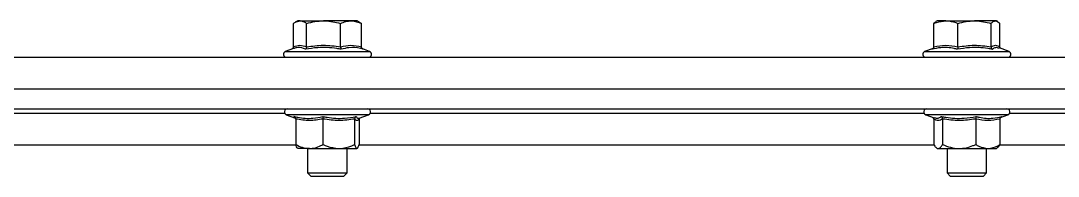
# Model space of a CAD drawing. Header units: millimetres. Extents: x 2 to 418, y 2 to 295.
# Drawn here: x 49.37 to 63.93, y 127.89 to 130.07 of the extents above; entities that cross this region are included whole.
import ezdxf

# ---------------------------------------------------------------- set-up
doc = ezdxf.new("R2010")
doc.units = ezdxf.units.MM

msp = doc.modelspace()

# ---------------------------------------------------------------- linework, layer by layer
at = {"color": 7, "linetype": 'Continuous', "lineweight": 25}
for p, q in [((53.2005, 129.7052), (53.2005, 130.033)), ((53.2608, 130.0702), (53.2265, 130.0504)), ((53.2925, 130.0702), (53.2608, 130.0702)), ((53.2925, 130.0702), (53.6231, 130.0702)), ((53.3846, 129.7052), (53.3846, 130.033)), ((54.008, 130.0702), (53.6231, 130.0702)), ((53.8616, 129.7052), (53.8616, 130.033)), ((54.0941, 130.0702), (54.008, 130.0702)), ((54.1285, 130.0504), (54.0941, 130.0702)), ((54.1545, 130.033), (54.1275, 130.0466)), ((54.1545, 129.7052), (54.1545, 130.033)), ((62.2179, 130.0544), (62.1845, 130.033)), ((62.1845, 129.7052), (62.1845, 130.033)), ((62.2326, 130.0702), (62.2147, 130.0599)), ((62.3546, 130.0702), (62.2326, 130.0702)), ((62.3546, 130.0702), (62.7571, 130.0702)), ((62.5247, 129.7052), (62.5247, 130.033)), ((63.0517, 130.0702), (62.7571, 130.0702)), ((62.9895, 129.7052), (62.9895, 130.033)), ((63.0659, 130.0702), (63.0517, 130.0702)), ((63.0838, 130.0599), (63.0659, 130.0702)), ((63.114, 129.7052), (63.114, 130.033)), ((53.2009, 129.682), (53.0854, 129.64)), ((54.2695, 129.64), (54.1719, 129.6755)), ((62.1759, 129.6831), (62.0572, 129.64)), ((63.2413, 129.64), (63.1059, 129.6892)), ((29.3997, 129.5591), (53.6775, 129.5591)), ((53.6775, 129.5591), (77.9553, 129.5591)), ((29.3997, 129.1147), (53.6775, 129.1147)), ((53.6775, 129.1147), (77.9553, 129.1147)), ((29.3997, 128.8369), (53.6775, 128.8369)), ((53.079, 128.7702), (45.3041, 128.7702)), ((53.1002, 128.7536), (53.2303, 128.7062)), ((53.6775, 128.8369), (77.9553, 128.8369)), ((54.1208, 128.7048), (54.2548, 128.7536)), ((62.0508, 128.7702), (54.2759, 128.7702)), ((62.072, 128.7536), (62.1926, 128.7097)), ((63.1226, 128.7158), (63.2266, 128.7536)), ((69.6568, 128.7702), (63.2477, 128.7702)), ((53.233, 128.6937), (53.233, 128.3369)), ((53.6147, 128.6937), (53.6147, 128.3369)), ((54.0592, 128.6937), (54.0592, 128.3369)), ((54.122, 128.6937), (54.122, 128.3369)), ((62.1845, 128.6937), (62.1845, 128.3369)), ((62.3091, 128.6937), (62.3091, 128.3369)), ((62.7738, 128.6937), (62.7738, 128.3369)), ((63.114, 128.6937), (63.114, 128.3369)), ((53.2365, 128.3258), (45.1739, 128.3258)), ((53.4238, 128.2814), (53.2608, 128.2814)), ((53.3997, 128.2814), (53.3997, 127.9385)), ((53.4238, 128.2814), (53.8369, 128.2814)), ((53.8369, 128.2814), (54.0906, 128.2814)), ((53.9552, 127.9385), (53.9552, 128.2814)), ((62.1953, 128.3258), (54.1185, 128.3258)), ((62.2171, 128.2947), (62.2326, 128.2814)), ((62.2326, 128.2814), (62.2468, 128.2814)), ((62.2468, 128.2814), (62.5414, 128.2814)), ((62.3715, 128.2814), (62.3715, 127.9385)), ((62.5414, 128.2814), (62.9439, 128.2814)), ((62.927, 127.9385), (62.927, 128.2814)), ((62.9439, 128.2814), (63.0659, 128.2814)), ((63.0659, 128.2814), (63.0815, 128.2947)), ((69.7966, 128.3258), (63.1096, 128.3258)), ((53.3997, 127.9385), (53.4457, 127.8925)), ((53.3997, 127.9385), (53.4208, 127.9385)), ((53.4208, 127.9385), (53.9552, 127.9385)), ((53.4457, 127.8925), (53.4633, 127.8925)), ((53.4633, 127.8925), (53.9092, 127.8925)), ((53.9092, 127.8925), (53.9552, 127.9385)), ((62.3715, 127.9385), (62.4175, 127.8925)), ((62.3715, 127.9385), (62.4529, 127.9385)), ((62.4175, 127.8925), (62.4854, 127.8925)), ((62.4529, 127.9385), (62.927, 127.9385)), ((62.4854, 127.8925), (62.881, 127.8925)), ((62.881, 127.8925), (62.927, 127.9385))]:
    msp.add_line(p, q, dxfattribs=at)
at = {"color": 8, "linetype": 'Continuous', "lineweight": 25}
for p, q in [((53.0854, 129.64), (53.1305, 129.64)), ((53.1305, 129.64), (54.2695, 129.64)), ((62.0572, 129.64), (62.2306, 129.64)), ((62.2306, 129.64), (63.2413, 129.64)), ((54.2548, 128.7536), (53.1002, 128.7536)), ((53.2293, 128.7084), (53.2079, 128.7284)), ((63.2266, 128.7536), (62.072, 128.7536))]:
    msp.add_line(p, q, dxfattribs=at)
at = {"color": 7, "linetype": 'Continuous', "lineweight": 25}
for centre, radius, start, end in [((53.0997, 129.6008), 0.0417, 110, 270), ((54.2552, 129.6008), 0.0417, 270, 70), ((62.0715, 129.6008), 0.0417, 110, 270), ((63.227, 129.6008), 0.0417, 270, 70), ((53.1149, 128.7939), 0.043, 90, 250), ((54.2401, 128.7939), 0.043, 290, 90), ((62.0867, 128.7939), 0.043, 90, 250), ((63.2119, 128.7939), 0.043, 290, 90)]:
    msp.add_arc(centre, radius, start, end, dxfattribs=at)
for points, knots in [([(53.2005, 130.033), (53.2073, 130.038), (53.2373, 130.0599), (53.2685, 130.0658), (53.2925, 130.0702)], [0, 0, 0, 0, 0.2293621, 1, 1, 1, 1]), ([(53.2925, 130.0702), (53.3002, 130.0698), (53.3313, 130.0679), (53.3617, 130.048), (53.3846, 130.033)], [0, 0, 0, 0, 0.2463063, 1, 1, 1, 1]), ([(53.3846, 130.033), (53.4233, 130.0434), (53.5015, 130.0644), (53.5823, 130.0683), (53.6231, 130.0702)], [0, 0, 0, 0, 0.495458, 1, 1, 1, 1]), ([(53.6231, 130.0702), (53.6287, 130.0702), (53.7093, 130.0697), (53.7882, 130.0507), (53.8616, 130.033)], [0, 0, 0, 0, 0.0702211, 1, 1, 1, 1]), ([(53.8616, 130.033), (53.8854, 130.0434), (53.9334, 130.0644), (53.983, 130.0683), (54.008, 130.0702)], [0, 0, 0, 0, 0.495458, 1, 1, 1, 1]), ([(54.008, 130.0702), (54.0115, 130.0702), (54.061, 130.0697), (54.1094, 130.0507), (54.1545, 130.033)], [0, 0, 0, 0, 0.0702211, 1, 1, 1, 1]), ([(62.1845, 130.033), (62.1972, 130.038), (62.2527, 130.0599), (62.3103, 130.0658), (62.3546, 130.0702)], [0, 0, 0, 0, 0.2293621, 1, 1, 1, 1]), ([(62.3546, 130.0702), (62.3688, 130.0698), (62.4264, 130.0679), (62.4825, 130.048), (62.5247, 130.033)], [0, 0, 0, 0, 0.2463063, 1, 1, 1, 1]), ([(62.5247, 130.033), (62.5625, 130.0434), (62.6386, 130.0644), (62.7174, 130.0683), (62.7571, 130.0702)], [0, 0, 0, 0, 0.495458, 1, 1, 1, 1]), ([(62.7571, 130.0702), (62.7626, 130.0702), (62.8411, 130.0697), (62.918, 130.0507), (62.9895, 130.033)], [0, 0, 0, 0, 0.0702211, 1, 1, 1, 1]), ([(62.9895, 130.033), (62.9996, 130.0434), (63.02, 130.0644), (63.0411, 130.0683), (63.0517, 130.0702)], [0, 0, 0, 0, 0.495458, 1, 1, 1, 1]), ([(63.0517, 130.0702), (63.0532, 130.0702), (63.0742, 130.0697), (63.0948, 130.0507), (63.114, 130.033)], [0, 0, 0, 0, 0.0702211, 1, 1, 1, 1]), ([(53.2005, 129.7052), (53.2307, 129.716), (53.292, 129.7381), (53.3534, 129.7163), (53.3846, 129.7052)], [0, 0, 0, 0, 0.4922436, 1, 1, 1, 1]), ([(53.3846, 129.7052), (53.4628, 129.716), (53.6218, 129.7381), (53.7808, 129.7163), (53.8616, 129.7052)], [0, 0, 0, 0, 0.4922436, 1, 1, 1, 1]), ([(53.8616, 129.7052), (53.9096, 129.716), (54.0072, 129.7381), (54.1049, 129.7163), (54.1545, 129.7052)], [0, 0, 0, 0, 0.4922436, 1, 1, 1, 1]), ([(62.1845, 129.7052), (62.2403, 129.716), (62.3537, 129.7381), (62.4672, 129.7163), (62.5247, 129.7052)], [0, 0, 0, 0, 0.4922436, 1, 1, 1, 1]), ([(62.5247, 129.7052), (62.601, 129.716), (62.7559, 129.7381), (62.9108, 129.7163), (62.9895, 129.7052)], [0, 0, 0, 0, 0.4922436, 1, 1, 1, 1]), ([(62.9895, 129.7052), (63.0099, 129.716), (63.0514, 129.7381), (63.0929, 129.7163), (63.114, 129.7052)], [0, 0, 0, 0, 0.4922436, 1, 1, 1, 1]), ([(53.2005, 129.7052), (53.2001, 129.7015), (53.1993, 129.6941), (53.1933, 129.6842), (53.1876, 129.6779), (53.1835, 129.6757), (53.183, 129.6755)], [0, 0, 0, 0, 0.3067984, 0.612338, 0.9514411, 1, 1, 1, 1]), ([(53.3846, 129.7052), (53.3843, 129.7015), (53.3838, 129.6941), (53.3802, 129.6841), (53.375, 129.6758), (53.3705, 129.6719), (53.3681, 129.6705), (53.3681, 129.6705)], [0, 0, 0, 0, 0.2361125, 0.4712563, 0.7322305, 0.9938734, 1, 1, 1, 1]), ([(53.872, 129.6705), (53.8503, 129.6743), (53.7415, 129.6934), (53.571, 129.7029), (53.4257, 129.6797), (53.3681, 129.6705)], [0, 0, 0, 0, 0.1305234, 0.6552334, 1, 1, 1, 1]), ([(53.8616, 129.7052), (53.8617, 129.7015), (53.862, 129.6941), (53.8643, 129.6841), (53.8676, 129.6758), (53.8704, 129.6719), (53.8719, 129.6705), (53.872, 129.6705)], [0, 0, 0, 0, 0.2361125, 0.4712563, 0.7322305, 0.9938734, 1, 1, 1, 1]), ([(54.1813, 129.6705), (54.1678, 129.6743), (54.1001, 129.6934), (53.9949, 129.7029), (53.9069, 129.6797), (53.872, 129.6705)], [0, 0, 0, 0, 0.1305234, 0.6552334, 1, 1, 1, 1]), ([(54.1813, 129.6705), (54.1812, 129.6705), (54.1774, 129.6719), (54.17, 129.6758), (54.1615, 129.6841), (54.1557, 129.6941), (54.1549, 129.7015), (54.1545, 129.7052)], [0, 0, 0, 0, 0.00612663, 0.26776949, 0.5287437, 0.76388747, 1, 1, 1, 1]), ([(62.1845, 129.7052), (62.1841, 129.7015), (62.1834, 129.6941), (62.1776, 129.6841), (62.1694, 129.6758), (62.1622, 129.6719), (62.1585, 129.6705), (62.1584, 129.6705)], [0, 0, 0, 0, 0.23611253, 0.4712563, 0.73223051, 0.99387337, 1, 1, 1, 1]), ([(62.5177, 129.6705), (62.5024, 129.6743), (62.4255, 129.6934), (62.3043, 129.7029), (62.1998, 129.6797), (62.1584, 129.6705)], [0, 0, 0, 0, 0.1305234, 0.6552334, 1, 1, 1, 1]), ([(62.5247, 129.7052), (62.5246, 129.7015), (62.5244, 129.6941), (62.5229, 129.6841), (62.5207, 129.6758), (62.5188, 129.6719), (62.5178, 129.6705), (62.5177, 129.6705)], [0, 0, 0, 0, 0.23611253, 0.4712563, 0.73223051, 0.99387337, 1, 1, 1, 1]), ([(63.0086, 129.6705), (62.9874, 129.6743), (62.881, 129.6934), (62.7147, 129.7029), (62.5737, 129.6797), (62.5177, 129.6705)], [0, 0, 0, 0, 0.1305234, 0.6552334, 1, 1, 1, 1]), ([(62.9895, 129.7052), (62.9898, 129.7015), (62.9903, 129.6941), (62.9945, 129.6841), (63.0006, 129.6758), (63.0058, 129.6719), (63.0086, 129.6705), (63.0086, 129.6705)], [0, 0, 0, 0, 0.2361125, 0.4712563, 0.7322305, 0.9938734, 1, 1, 1, 1]), ([(63.1226, 129.6831), (63.1221, 129.6837), (63.119, 129.6867), (63.1153, 129.6943), (63.1144, 129.7015), (63.114, 129.7052)], [0, 0, 0, 0, 0.0954025, 0.5467715, 1, 1, 1, 1]), ([(53.2079, 128.7284), (53.2254, 128.7246), (53.3132, 128.7055), (53.4501, 128.696), (53.5654, 128.7192), (53.6111, 128.7284)], [0, 0, 0, 0, 0.1305234, 0.6552334, 1, 1, 1, 1]), ([(53.233, 128.6937), (53.2326, 128.6974), (53.2318, 128.7048), (53.2264, 128.7148), (53.2185, 128.7231), (53.2116, 128.727), (53.208, 128.7284), (53.2079, 128.7284)], [0, 0, 0, 0, 0.2361125, 0.4712563, 0.7322305, 0.9938734, 1, 1, 1, 1]), ([(53.6111, 128.7284), (53.6313, 128.7246), (53.7324, 128.7055), (53.891, 128.696), (54.0268, 128.7192), (54.0807, 128.7284)], [0, 0, 0, 0, 0.13052335, 0.6552334, 1, 1, 1, 1]), ([(53.6111, 128.7284), (53.6111, 128.7284), (53.6117, 128.727), (53.6126, 128.7231), (53.6137, 128.7148), (53.6145, 128.7048), (53.6146, 128.6974), (53.6147, 128.6937)], [0, 0, 0, 0, 0.00612663, 0.26776949, 0.5287437, 0.76388747, 1, 1, 1, 1]), ([(54.0807, 128.7284), (54.0806, 128.7284), (54.0775, 128.727), (54.0716, 128.7231), (54.0648, 128.7148), (54.0601, 128.7048), (54.0595, 128.6974), (54.0592, 128.6937)], [0, 0, 0, 0, 0.0061266, 0.2677695, 0.5287437, 0.7638875, 1, 1, 1, 1]), ([(54.1246, 128.7062), (54.1243, 128.7057), (54.1223, 128.7019), (54.1221, 128.6975), (54.122, 128.6937)], [0, 0, 0, 0, 0.1476153, 1, 1, 1, 1]), ([(62.1845, 128.6937), (62.1841, 128.6974), (62.1833, 128.7046), (62.1796, 128.7122), (62.1764, 128.7152), (62.1759, 128.7158)], [0, 0, 0, 0, 0.4532285, 0.9045975, 1, 1, 1, 1]), ([(62.2899, 128.7284), (62.3111, 128.7246), (62.4175, 128.7055), (62.5838, 128.696), (62.7249, 128.7192), (62.7808, 128.7284)], [0, 0, 0, 0, 0.1305234, 0.6552334, 1, 1, 1, 1]), ([(62.3091, 128.6937), (62.3088, 128.6974), (62.3082, 128.7048), (62.304, 128.7148), (62.298, 128.7231), (62.2927, 128.727), (62.29, 128.7284), (62.2899, 128.7284)], [0, 0, 0, 0, 0.2361125, 0.4712563, 0.7322305, 0.9938734, 1, 1, 1, 1]), ([(62.7808, 128.7284), (62.7808, 128.7284), (62.7798, 128.727), (62.7779, 128.7231), (62.7756, 128.7148), (62.7741, 128.7048), (62.7739, 128.6974), (62.7738, 128.6937)], [0, 0, 0, 0, 0.0061266, 0.2677695, 0.5287437, 0.7638875, 1, 1, 1, 1]), ([(62.7808, 128.7284), (62.7961, 128.7246), (62.8731, 128.7055), (62.9942, 128.696), (63.0987, 128.7192), (63.1402, 128.7284)], [0, 0, 0, 0, 0.1305234, 0.6552334, 1, 1, 1, 1]), ([(63.1402, 128.7284), (63.1401, 128.7284), (63.1363, 128.727), (63.1292, 128.7231), (63.1209, 128.7148), (63.1152, 128.7048), (63.1144, 128.6974), (63.114, 128.6937)], [0, 0, 0, 0, 0.0061266, 0.2677695, 0.5287437, 0.7638875, 1, 1, 1, 1]), ([(53.6147, 128.6937), (53.552, 128.6829), (53.4248, 128.6608), (53.2976, 128.6826), (53.233, 128.6937)], [0, 0, 0, 0, 0.4922436, 1, 1, 1, 1]), ([(54.0592, 128.6937), (53.9862, 128.6829), (53.8381, 128.6608), (53.6899, 128.6826), (53.6147, 128.6937)], [0, 0, 0, 0, 0.4922436, 1, 1, 1, 1]), ([(54.122, 128.6937), (54.1117, 128.6829), (54.0907, 128.6608), (54.0698, 128.6826), (54.0592, 128.6937)], [0, 0, 0, 0, 0.4922436, 1, 1, 1, 1]), ([(62.3091, 128.6937), (62.2886, 128.6829), (62.2471, 128.6608), (62.2056, 128.6826), (62.1845, 128.6937)], [0, 0, 0, 0, 0.4922436, 1, 1, 1, 1]), ([(62.7738, 128.6937), (62.6976, 128.6829), (62.5427, 128.6608), (62.3877, 128.6826), (62.3091, 128.6937)], [0, 0, 0, 0, 0.4922436, 1, 1, 1, 1]), ([(63.114, 128.6937), (63.0582, 128.6829), (62.9448, 128.6608), (62.8314, 128.6826), (62.7738, 128.6937)], [0, 0, 0, 0, 0.4922436, 1, 1, 1, 1]), ([(53.233, 128.3369), (53.2626, 128.3223), (53.3231, 128.2926), (53.3891, 128.2815), (53.4229, 128.2814), (53.4238, 128.2814)], [0, 0, 0, 0, 0.4843396, 0.986324, 1, 1, 1, 1]), ([(53.2644, 128.2814), (53.26, 128.2835), (53.251, 128.2878), (53.2406, 128.3127), (53.2347, 128.3314), (53.233, 128.3369)], [0, 0, 0, 0, 0.4062935, 0.8272725, 1, 1, 1, 1]), ([(53.4238, 128.2814), (53.4505, 128.2835), (53.5049, 128.2878), (53.5682, 128.3127), (53.6042, 128.3314), (53.6147, 128.3369)], [0, 0, 0, 0, 0.4062935, 0.8272725, 1, 1, 1, 1]), ([(53.6147, 128.3369), (53.6335, 128.3284), (53.7041, 128.2966), (53.7807, 128.2878), (53.8369, 128.2814)], [0, 0, 0, 0, 0.2661302, 1, 1, 1, 1]), ([(53.8369, 128.2814), (53.842, 128.2814), (53.9041, 128.2821), (53.9803, 128.3016), (54.0461, 128.331), (54.0592, 128.3369)], [0, 0, 0, 0, 0.0666948, 0.8140978, 1, 1, 1, 1]), ([(54.0592, 128.3369), (54.0641, 128.3223), (54.074, 128.2926), (54.0849, 128.2815), (54.0904, 128.2814), (54.0906, 128.2814)], [0, 0, 0, 0, 0.4843396, 0.986324, 1, 1, 1, 1]), ([(54.0906, 128.2814), (54.095, 128.2835), (54.1039, 128.2878), (54.1143, 128.3127), (54.1202, 128.3314), (54.122, 128.3369)], [0, 0, 0, 0, 0.4062935, 0.8272725, 1, 1, 1, 1]), ([(62.1845, 128.3369), (62.1942, 128.3223), (62.2139, 128.2926), (62.2355, 128.2815), (62.2465, 128.2814), (62.2468, 128.2814)], [0, 0, 0, 0, 0.4843396, 0.986324, 1, 1, 1, 1]), ([(62.2468, 128.2814), (62.2555, 128.2835), (62.2733, 128.2878), (62.2939, 128.3127), (62.3056, 128.3314), (62.3091, 128.3369)], [0, 0, 0, 0, 0.4062935, 0.8272725, 1, 1, 1, 1]), ([(62.3091, 128.3369), (62.3452, 128.3223), (62.4188, 128.2926), (62.4991, 128.2815), (62.5403, 128.2814), (62.5414, 128.2814)], [0, 0, 0, 0, 0.4843396, 0.986324, 1, 1, 1, 1]), ([(62.5414, 128.2814), (62.574, 128.2835), (62.6402, 128.2878), (62.7172, 128.3127), (62.761, 128.3314), (62.7738, 128.3369)], [0, 0, 0, 0, 0.4062935, 0.8272725, 1, 1, 1, 1]), ([(62.7738, 128.3369), (62.7882, 128.3284), (62.8423, 128.2966), (62.9009, 128.2878), (62.9439, 128.2814)], [0, 0, 0, 0, 0.2661302, 1, 1, 1, 1]), ([(62.9439, 128.2814), (62.9478, 128.2814), (62.9953, 128.2821), (63.0536, 128.3016), (63.104, 128.331), (63.114, 128.3369)], [0, 0, 0, 0, 0.0666948, 0.8140978, 1, 1, 1, 1]), ([(63.114, 128.3369), (63.1044, 128.3203), (63.0936, 128.3017), (63.082, 128.2963), (63.0807, 128.2956)], [0, 0, 0, 0, 0.8869336, 1, 1, 1, 1])]:
    msp.add_open_spline(points, degree=3, knots=knots, dxfattribs=at)
at = {"color": 8, "linetype": 'Continuous', "lineweight": 25}
for points, knots in [([(53.3681, 129.6705), (53.3599, 129.6743), (53.3188, 129.6933), (53.2629, 129.7034), (53.215, 129.6849), (53.2017, 129.6798)], [0, 0, 0, 0, 0.1521479, 0.7637896, 1, 1, 1, 1]), ([(63.1042, 129.6845), (63.0867, 129.6904), (63.0538, 129.7015), (63.0231, 129.6804), (63.0086, 129.6705)], [0, 0, 0, 0, 0.5287631, 1, 1, 1, 1]), ([(54.0807, 128.7284), (54.0833, 128.7245), (54.0957, 128.706), (54.1094, 128.7064), (54.1201, 128.7067)], [0, 0, 0, 0, 0.2128934, 1, 1, 1, 1]), ([(62.1944, 128.7144), (62.2118, 128.7085), (62.2447, 128.6974), (62.2754, 128.7185), (62.2899, 128.7284)], [0, 0, 0, 0, 0.52876313, 1, 1, 1, 1])]:
    msp.add_open_spline(points, degree=3, knots=knots, dxfattribs=at)

doc.saveas('drawing.dxf')
